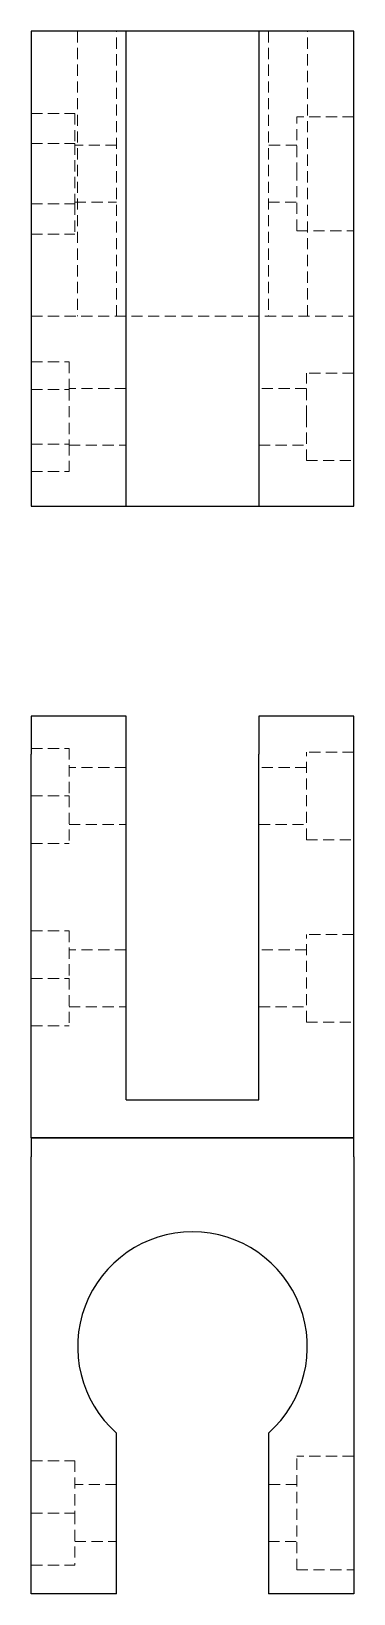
# Model space of a CAD drawing. Header units: millimetres. Extents: x 65 to 250, y 7 to 185.
# Drawn here: x 64.6 to 101.4, y 7 to 185.1 of the extents above.
import ezdxf

# ---------------------------------------------------------------- set-up
doc = ezdxf.new("R2010")
doc.units = ezdxf.units.MM
doc.linetypes.add('HIDDEN', pattern=[1.905, 1.27, -0.635])

msp = doc.modelspace()

# ---------------------------------------------------------------- linework, layer by layer
at = {"color": 7, "linetype": 'Continuous', "lineweight": 25}
for p, q in [((75.42, 185.06), (64.6, 185.06)), ((64.6, 185.06), (64.6, 180.73)), ((75.42, 180.73), (75.42, 185.06)), ((90.58, 185.06), (75.42, 185.06)), ((101.4, 185.06), (90.58, 185.06)), ((90.58, 185.06), (90.58, 180.73)), ((101.4, 180.73), (101.4, 185.06)), ((64.6, 180.73), (64.6, 135.27)), ((75.42, 135.27), (75.42, 180.73)), ((90.58, 180.73), (90.58, 135.27)), ((101.4, 135.27), (101.4, 180.73)), ((64.6, 135.27), (64.6, 130.94)), ((75.42, 130.94), (75.42, 135.27)), ((90.58, 135.27), (90.58, 130.94)), ((101.4, 130.94), (101.4, 135.27)), ((64.6, 130.94), (75.42, 130.94)), ((75.42, 130.94), (90.58, 130.94)), ((90.58, 130.94), (101.4, 130.94)), ((75.42, 107), (64.6, 107)), ((64.6, 107), (64.6, 102.67)), ((75.42, 102.67), (75.42, 107)), ((101.4, 107), (90.58, 107)), ((90.58, 107), (90.58, 102.67)), ((101.4, 102.67), (101.4, 107)), ((64.6, 58.95), (64.6, 102.67)), ((75.42, 63.28), (75.42, 102.67)), ((90.58, 63.28), (90.58, 102.67)), ((101.4, 58.95), (101.4, 102.67)), ((75.42, 63.28), (90.58, 63.28)), ((64.6, 58.95), (101.4, 58.95)), ((101.4, 58.95), (64.6, 58.95)), ((64.6, 58.95), (64.6, 56.78)), ((101.4, 56.78), (101.4, 58.95)), ((64.6, 7), (64.6, 56.78)), ((101.4, 56.78), (101.4, 7)), ((74.34, 7), (74.34, 25.31)), ((91.66, 25.31), (91.66, 7)), ((74.34, 7), (64.6, 7)), ((101.4, 7), (91.66, 7))]:
    msp.add_line(p, q, dxfattribs=at)
at = {"color": 7, "linetype": 'HIDDEN', "lineweight": 18}
for p, q in [((69.9, 185.06), (69.9, 152.59)), ((74.34, 152.59), (74.34, 185.06)), ((91.66, 185.06), (91.66, 152.59)), ((96.1, 152.59), (96.1, 185.06)), ((64.6, 175.7), (69.58, 175.7)), ((69.58, 175.7), (69.58, 172.26)), ((94.9, 168.82), (94.9, 175.32)), ((101.4, 175.32), (94.9, 175.32)), ((64.6, 172.26), (69.58, 172.26)), ((69.58, 172.26), (69.58, 165.39)), ((74.34, 172.07), (69.58, 172.07)), ((94.9, 172.07), (91.66, 172.07)), ((94.9, 162.33), (94.9, 168.82)), ((64.6, 165.39), (69.58, 165.39)), ((69.58, 165.58), (74.34, 165.58)), ((69.58, 165.39), (69.58, 161.95)), ((91.66, 165.58), (94.9, 165.58)), ((94.9, 162.33), (101.4, 162.33)), ((64.6, 161.95), (69.58, 161.95)), ((64.6, 152.59), (101.4, 152.59)), ((64.6, 147.37), (68.93, 147.37)), ((68.93, 147.37), (68.93, 144.24)), ((95.99, 141.12), (95.99, 146.1)), ((101.4, 146.1), (95.99, 146.1)), ((64.6, 144.24), (68.93, 144.24)), ((75.42, 144.36), (68.93, 144.36)), ((68.93, 144.24), (68.93, 137.99)), ((95.99, 144.36), (90.58, 144.36)), ((95.99, 136.14), (95.99, 141.12)), ((64.6, 137.99), (68.93, 137.99)), ((68.93, 137.99), (68.93, 134.87)), ((68.93, 137.87), (75.42, 137.87)), ((90.58, 137.87), (95.99, 137.87)), ((95.99, 136.14), (101.4, 136.14)), ((64.6, 134.87), (68.93, 134.87)), ((64.6, 103.32), (68.93, 103.32)), ((68.93, 103.32), (68.93, 97.91)), ((95.99, 92.93), (95.99, 102.89)), ((101.4, 102.89), (95.99, 102.89)), ((75.42, 101.16), (68.93, 101.16)), ((95.99, 101.16), (90.58, 101.16)), ((64.6, 97.91), (68.93, 97.91)), ((68.93, 97.91), (68.93, 92.5)), ((68.93, 94.66), (75.42, 94.66)), ((90.58, 94.66), (95.99, 94.66)), ((95.99, 92.93), (101.4, 92.93)), ((64.6, 92.5), (68.93, 92.5)), ((64.6, 82.54), (68.93, 82.54)), ((68.93, 82.54), (68.93, 77.13)), ((95.99, 72.15), (95.99, 82.11)), ((101.4, 82.11), (95.99, 82.11)), ((75.42, 80.38), (68.93, 80.38)), ((95.99, 80.38), (90.58, 80.38)), ((64.6, 77.13), (68.93, 77.13)), ((68.93, 77.13), (68.93, 71.72)), ((68.93, 73.88), (75.42, 73.88)), ((90.58, 73.88), (95.99, 73.88)), ((64.6, 71.72), (68.93, 71.72)), ((95.99, 72.15), (101.4, 72.15)), ((64.6, 58.95), (64.6, 58.95)), ((101.4, 58.95), (101.4, 58.95)), ((64.6, 22.15), (69.58, 22.15)), ((69.58, 22.15), (69.58, 16.2)), ((94.9, 9.71), (94.9, 22.69)), ((101.4, 22.69), (94.9, 22.69)), ((74.34, 19.45), (69.58, 19.45)), ((94.9, 19.45), (91.66, 19.45)), ((64.6, 16.2), (69.58, 16.2)), ((69.58, 16.2), (69.58, 10.25)), ((69.58, 12.95), (74.34, 12.95)), ((91.66, 12.95), (94.9, 12.95)), ((64.6, 10.25), (69.58, 10.25)), ((94.9, 9.71), (101.4, 9.71))]:
    msp.add_line(p, q, dxfattribs=at)
at = {"color": 7, "linetype": 'Continuous', "lineweight": 25}
msp.add_arc((83, 35.14), 13.1, 311.3882, 228.6118, dxfattribs=at)

doc.saveas('drawing.dxf')
